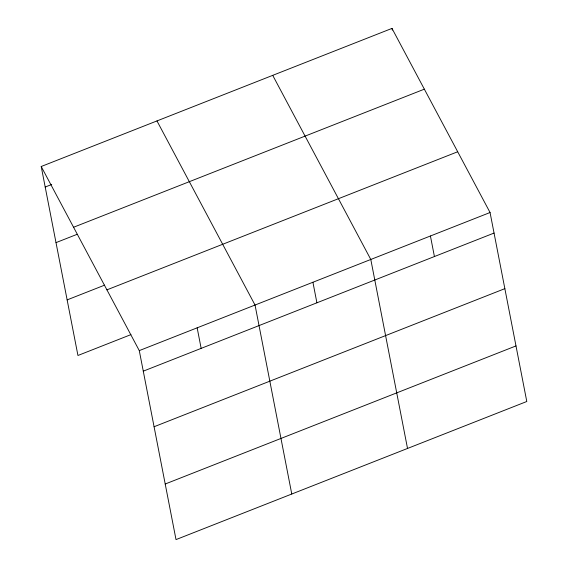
<?xml version="1.0" encoding="UTF-8"?>
<svg xmlns="http://www.w3.org/2000/svg" width="568" height="568" viewBox="0 0 568 568"><rect width="100%" height="100%" fill="white"/><g stroke="black" fill="none" stroke-linecap="round" stroke-linejoin="round"><path stroke-width="0.85" d="M41.208 166.502L391.984 28.4L490.056 212.517L526.792 401.498L176.016 539.6L139.281 350.612L41.208 166.502L77.944 355.483L130.931 334.623M45.199 187.042L51.723 184.479M73.57 227.257L424.353 89.162M56.005 242.628L77.198 234.286M67.138 299.897L104.633 285.136M106.912 289.857L457.694 151.755M139.281 350.612L490.056 212.517M143.271 371.16L494.053 233.065M154.077 426.745L504.86 288.65M165.21 484.014L515.992 345.919M272.718 75.352L370.797 259.469L407.526 448.457M156.967 120.927L255.039 305.044L291.774 494.025M391.984 28.4L392.318 30.111M430.423 235.997L434.421 256.537M312.918 282.253L316.909 302.801M197.16 327.828L201.15 348.376"/></g></svg>
